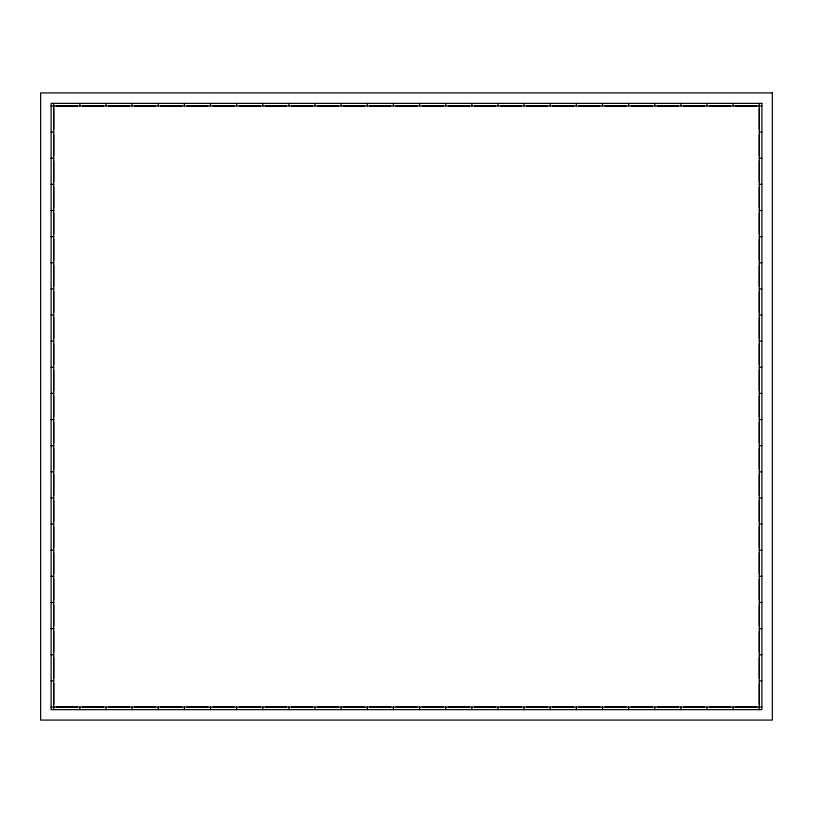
<?xml version="1.0" encoding="UTF-8"?>
<svg xmlns="http://www.w3.org/2000/svg" width="813" height="813" viewBox="0 0 813 813"><rect width="100%" height="100%" fill="white"/><g stroke="black" fill="none" stroke-linecap="round" stroke-linejoin="round"><path stroke-width="1.22" d="M56.747 106.401L76.818 106.401M82.875 106.401L102.946 106.401M109.013 106.401L129.084 106.401M135.141 106.401L155.212 106.401M161.279 106.401L181.35 106.401M187.407 106.401L207.478 106.401M213.545 106.401L233.605 106.401M239.672 106.401L259.743 106.401M265.8 106.401L285.871 106.401M291.938 106.401L312.009 106.401M318.066 106.401L338.137 106.401M344.204 106.401L364.275 106.401M370.332 106.401L390.403 106.401M396.47 106.401L416.53 106.401M422.597 106.401L442.668 106.401M448.725 106.401L468.796 106.401M474.863 106.401L494.934 106.401M500.991 106.401L521.062 106.401M527.129 106.401L547.2 106.401M553.257 106.401L573.328 106.401M579.395 106.401L599.455 106.401M605.522 106.401L625.593 106.401M631.65 106.401L651.721 106.401M657.788 106.401L677.859 106.401M683.916 106.401L703.987 106.401M710.054 106.401L730.125 106.401M736.182 106.401L756.253 106.401M76.818 706.599L56.747 706.599M102.946 706.599L82.875 706.599M129.084 706.599L109.013 706.599M155.212 706.599L135.141 706.599M181.35 706.599L161.279 706.599M207.478 706.599L187.407 706.599M233.605 706.599L213.545 706.599M259.743 706.599L239.672 706.599M285.871 706.599L265.8 706.599M312.009 706.599L291.938 706.599M338.137 706.599L318.066 706.599M364.275 706.599L344.204 706.599M390.403 706.599L370.332 706.599M416.53 706.599L396.47 706.599M442.668 706.599L422.597 706.599M468.796 706.599L448.725 706.599M494.934 706.599L474.863 706.599M521.062 706.599L500.991 706.599M547.2 706.599L527.129 706.599M573.328 706.599L553.257 706.599M599.455 706.599L579.395 706.599M625.593 706.599L605.522 706.599M651.721 706.599L631.65 706.599M677.859 706.599L657.788 706.599M703.987 706.599L683.916 706.599M730.125 706.599L710.054 706.599M756.253 706.599L736.182 706.599M51.107 105.985L761.893 105.985M53.719 108.596L53.719 129.501M759.281 108.596L759.281 129.501M51.107 132.113L53.719 132.113M759.281 132.113L761.893 132.113M53.719 134.724L53.719 155.629M759.281 134.724L759.281 155.629M51.107 158.24L53.719 158.24M759.281 158.24L761.893 158.24M53.719 160.862L53.719 181.766M759.281 160.862L759.281 181.766M51.107 184.378L53.719 184.378M759.281 184.378L761.893 184.378M53.719 186.99L53.719 207.894M759.281 186.99L759.281 207.894M51.107 210.506L53.719 210.506M759.281 210.506L761.893 210.506M53.719 213.118L53.719 234.032M759.281 213.118L759.281 234.032M51.107 236.644L53.719 236.644M759.281 236.644L761.893 236.644M53.719 239.256L53.719 260.16M759.281 239.256L759.281 260.16M51.107 262.772L53.719 262.772M759.281 262.772L761.893 262.772M53.719 265.384L53.719 286.288M759.281 265.384L759.281 286.288M51.107 288.91L53.719 288.91M759.281 288.91L761.893 288.91M53.719 291.521L53.719 312.426M759.281 291.521L759.281 312.426M51.107 315.038L53.719 315.038M759.281 315.038L761.893 315.038M53.719 317.649L53.719 338.554M759.281 317.649L759.281 338.554M51.107 341.165L53.719 341.165M759.281 341.165L761.893 341.165M53.719 343.787L53.719 364.691M759.281 343.787L759.281 364.691M51.107 367.303L53.719 367.303M759.281 367.303L761.893 367.303M53.719 369.915L53.719 390.819M759.281 369.915L759.281 390.819M51.107 393.431L53.719 393.431M759.281 393.431L761.893 393.431M53.719 396.043L53.719 416.957M759.281 396.043L759.281 416.957M51.107 419.569L53.719 419.569M759.281 419.569L761.893 419.569M53.719 422.181L53.719 443.085M759.281 422.181L759.281 443.085M51.107 445.697L53.719 445.697M759.281 445.697L761.893 445.697M53.719 448.309L53.719 469.213M759.281 448.309L759.281 469.213M51.107 471.835L53.719 471.835M759.281 471.835L761.893 471.835M53.719 474.446L53.719 495.351M759.281 474.446L759.281 495.351M51.107 497.963L53.719 497.963M759.281 497.963L761.893 497.963M53.719 500.574L53.719 521.479M759.281 500.574L759.281 521.479M51.107 524.09L53.719 524.09M759.281 524.09L761.893 524.09M53.719 526.712L53.719 547.616M759.281 526.712L759.281 547.616M51.107 550.228L53.719 550.228M759.281 550.228L761.893 550.228M53.719 552.84L53.719 573.744M759.281 552.84L759.281 573.744M51.107 576.356L53.719 576.356M759.281 576.356L761.893 576.356M53.719 578.968L53.719 599.882M759.281 578.968L759.281 599.882M51.107 602.494L53.719 602.494M759.281 602.494L761.893 602.494M53.719 605.106L53.719 626.01M759.281 605.106L759.281 626.01M51.107 628.622L53.719 628.622M759.281 628.622L761.893 628.622M53.719 631.234L53.719 652.138M759.281 631.234L759.281 652.138M51.107 654.76L53.719 654.76M759.281 654.76L761.893 654.76M53.719 657.371L53.719 678.276M759.281 657.371L759.281 678.276M51.107 680.888L53.719 680.888M759.281 680.888L761.893 680.888M53.719 683.499L53.719 704.404M759.281 683.499L759.281 704.404M51.107 707.015L761.893 707.015M759.281 103.363L759.281 709.637M756.669 105.985L735.765 105.985M756.669 707.015L735.765 707.015M733.153 103.363L733.153 105.985M733.153 707.015L733.153 709.637M730.541 105.985L709.637 105.985M730.541 707.015L709.637 707.015M707.015 103.363L707.015 105.985M707.015 707.015L707.015 709.637M704.404 105.985L683.499 105.985M704.404 707.015L683.499 707.015M680.888 103.363L680.888 105.985M680.888 707.015L680.888 709.637M678.276 105.985L657.371 105.985M678.276 707.015L657.371 707.015M654.76 103.363L654.76 105.985M654.76 707.015L654.76 709.637M652.138 105.985L631.234 105.985M652.138 707.015L631.234 707.015M628.622 103.363L628.622 105.985M628.622 707.015L628.622 709.637M626.01 105.985L605.106 105.985M626.01 707.015L605.106 707.015M602.494 103.363L602.494 105.985M602.494 707.015L602.494 709.637M599.882 105.985L578.968 105.985M599.882 707.015L578.968 707.015M576.356 103.363L576.356 105.985M576.356 707.015L576.356 709.637M573.744 105.985L552.84 105.985M573.744 707.015L552.84 707.015M550.228 103.363L550.228 105.985M550.228 707.015L550.228 709.637M547.616 105.985L526.712 105.985M547.616 707.015L526.712 707.015M524.09 103.363L524.09 105.985M524.09 707.015L524.09 709.637M521.479 105.985L500.574 105.985M521.479 707.015L500.574 707.015M497.963 103.363L497.963 105.985M497.963 707.015L497.963 709.637M495.351 105.985L474.446 105.985M495.351 707.015L474.446 707.015M471.835 103.363L471.835 105.985M471.835 707.015L471.835 709.637M469.213 105.985L448.309 105.985M469.213 707.015L448.309 707.015M445.697 103.363L445.697 105.985M445.697 707.015L445.697 709.637M443.085 105.985L422.181 105.985M443.085 707.015L422.181 707.015M419.569 103.363L419.569 105.985M419.569 707.015L419.569 709.637M416.957 105.985L396.043 105.985M416.957 707.015L396.043 707.015M393.431 103.363L393.431 105.985M393.431 707.015L393.431 709.637M390.819 105.985L369.915 105.985M390.819 707.015L369.915 707.015M367.303 103.363L367.303 105.985M367.303 707.015L367.303 709.637M364.691 105.985L343.787 105.985M364.691 707.015L343.787 707.015M341.165 103.363L341.165 105.985M341.165 707.015L341.165 709.637M338.554 105.985L317.649 105.985M338.554 707.015L317.649 707.015M315.038 103.363L315.038 105.985M315.038 707.015L315.038 709.637M312.426 105.985L291.521 105.985M312.426 707.015L291.521 707.015M288.91 103.363L288.91 105.985M288.91 707.015L288.91 709.637M286.288 105.985L265.384 105.985M286.288 707.015L265.384 707.015M262.772 103.363L262.772 105.985M262.772 707.015L262.772 709.637M260.16 105.985L239.256 105.985M260.16 707.015L239.256 707.015M236.644 103.363L236.644 105.985M236.644 707.015L236.644 709.637M234.032 105.985L213.118 105.985M234.032 707.015L213.118 707.015M210.506 103.363L210.506 105.985M210.506 707.015L210.506 709.637M207.894 105.985L186.99 105.985M207.894 707.015L186.99 707.015M184.378 103.363L184.378 105.985M184.378 707.015L184.378 709.637M181.766 105.985L160.862 105.985M181.766 707.015L160.862 707.015M158.24 103.363L158.24 105.985M158.24 707.015L158.24 709.637M155.629 105.985L134.724 105.985M155.629 707.015L134.724 707.015M132.113 103.363L132.113 105.985M132.113 707.015L132.113 709.637M129.501 105.985L108.596 105.985M129.501 707.015L108.596 707.015M105.985 103.363L105.985 105.985M105.985 707.015L105.985 709.637M103.363 105.985L82.459 105.985M103.363 707.015L82.459 707.015M79.847 103.363L79.847 105.985M79.847 707.015L79.847 709.637M77.235 105.985L56.331 105.985M77.235 707.015L56.331 707.015M53.719 103.363L53.719 709.637M772.35 92.916L40.65 92.916L40.65 720.084L772.35 720.084L772.35 92.916M761.893 103.363L51.107 103.363L51.107 709.637L761.893 709.637L761.893 103.363"/></g></svg>
